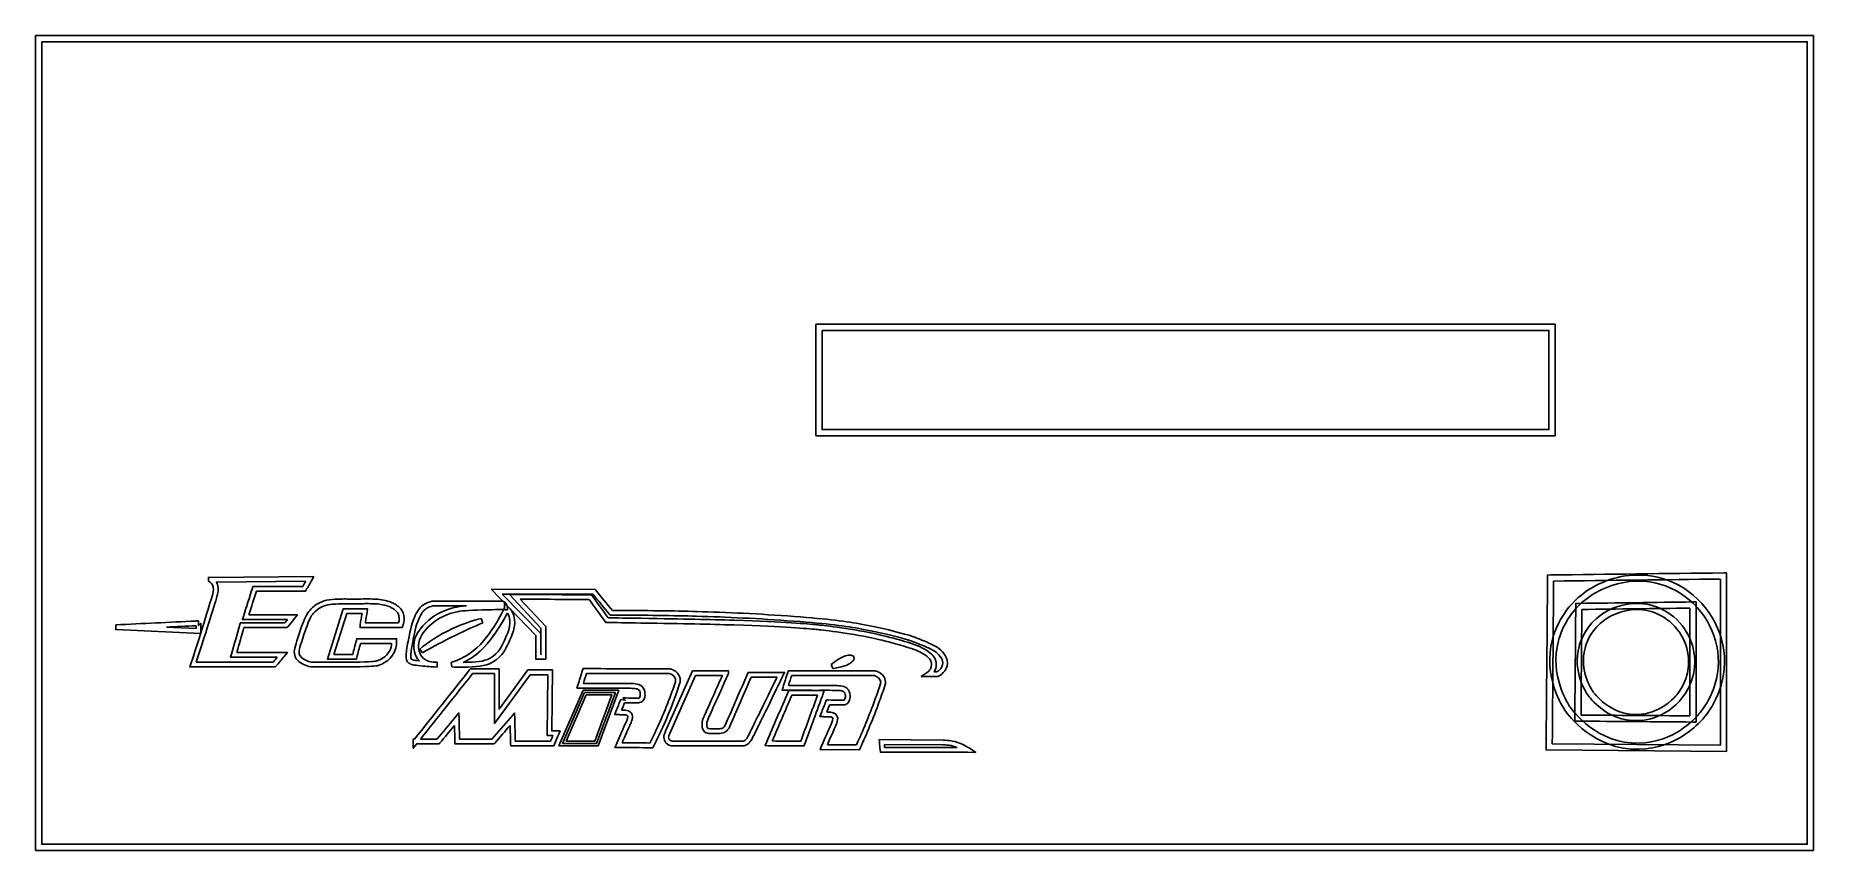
# Model space of a CAD drawing. Extents: x 0 to 99.6, y 0 to 45.6.
import ezdxf

# ---------------------------------------------------------------- set-up
doc = ezdxf.new("R2010")
doc.units = 0
doc.layers.add('Camada_1', color=7, linetype='CONTINUOUS')

msp = doc.modelspace()

# ---------------------------------------------------------------- linework, layer by layer
at = {"layer": 'Camada_1', "color": 7}
for points in [[(-0.000084, 45.636635), (-0.000084, -0.000238), (99.573235, -0.000238), (99.573235, 0.171666), (99.573235, 45.636635)], [(0.344387, 45.293236), (99.228766, 45.293236), (99.228766, 0.343366), (0.344387, 0.343366)], [(43.705118, 29.466949), (43.705118, 23.228468), (85.102621, 23.228468), (85.102621, 23.400168), (85.102621, 29.466949)], [(44.04959, 29.123345), (84.758346, 29.123345), (84.758346, 23.572072), (44.04959, 23.572072)], [(9.815726, 15.157518)], [(89.471135, 15.417068)], [(89.48517, 15.072267)], [(94.358866, 15.198598)], [(26.059122, 13.960481)], [(24.129155, 13.694268)], [(26.392981, 13.53398)], [(26.419019, 13.29587)], [(89.482759, 13.830363)], [(89.496785, 13.485357)], [(92.656752, 13.56851)], [(8.991246, 12.583865)], [(9.121981, 12.722538)], [(18.310054, 12.614496)], [(24.993365, 12.863853)], [(28.437512, 12.491562)], [(22.354828, 10.410359)], [(44.629089, 10.311794)], [(45.641694, 10.936962)], [(24.478639, 9.90222)], [(30.66149, 8.975305), (29.315466, 5.862861), (31.51275, 5.862861), (32.662991, 8.975305), (32.472821, 8.975305)], [(38.672329, 9.93019)], [(32.472905, 8.843089), (31.420395, 5.995056), (29.51692, 5.995056), (30.748581, 8.843089)], [(30.83563, 8.711047), (32.282851, 8.711047), (31.327989, 6.127108), (29.718251, 6.127108)], [(32.89839, 8.40751)], [(42.357692, 8.696064)], [(43.987067, 8.828198)], [(44.389078, 8.293337)], [(45.297867, 8.853938)], [(91.835316, 8.357076)], [(91.977838, 8.52023)], [(33.08847, 7.576603)], [(93.027498, 7.223348)], [(93.243183, 7.470239)], [(21.283455, 6.103017)], [(47.390931, 6.073235)]]:
    msp.add_lwpolyline(points, close=True, dxfattribs=at)
for points in [[(15.589908, 15.341918), (9.683192, 15.288547), (9.683192, 15.084855), (9.744914, 15.045883)], [(10.124454, 15.027953), (15.132216, 15.073464)], [(15.476286, 15.142453), (15.589908, 15.341918)], [(84.60222, 5.797679), (84.600784, 5.625979), (94.703274, 5.545221), (94.703335, 15.546398)], [(84.850533, 15.427609), (84.681807, 15.42546), (84.68037, 15.257148)], [(94.358866, 15.198598), (94.358866, 5.891639), (84.948126, 5.966595)], [(94.703335, 15.546398), (94.528997, 15.544351)], [(14.9701, 14.78883), (12.177054, 14.78883), (12.147798, 14.696476)], [(12.371033, 14.524602), (15.124, 14.524602), (15.162073, 14.59137)], [(17.169389, 14.079597), (17.169387, 14.080826)], [(22.228249, 13.956705), (22.215023, 13.956705), (22.201998, 13.954146)], [(25.515859, 14.623721), (28.02515, 12.040376), (28.02515, 10.707326), (28.570013, 10.707326), (28.570013, 12.491521), (28.570013, 12.543491), (27.146838, 14.073631)], [(31.372669, 14.574484), (31.332991, 14.622861), (25.515859, 14.623721)], [(26.141478, 14.359463), (31.207555, 14.359463)], [(26.842645, 14.338667), (26.536448, 14.340509), (28.305096, 12.438979), (28.305096, 10.970602), (28.290067, 10.970602), (28.290067, 12.146341), (26.141478, 14.359463)], [(31.180501, 14.258911), (31.141225, 14.313081), (31.074095, 14.313081)], [(11.640609, 13.096374), (11.586103, 12.924276), (14.111827, 12.928881)], [(14.492168, 12.978701), (14.666107, 13.194173), (11.947808, 13.189158)], [(17.332907, 13.527133), (17.235517, 13.527133), (16.342176, 10.716117), (16.522327, 10.715094)], [(16.703478, 10.978697), (17.429293, 13.262415)], [(17.178406, 13.816168), (17.178406, 13.816578)], [(18.573325, 13.370253), (18.599576, 13.52437), (18.443071, 13.52437)], [(25.044339, 12.741983), (24.961779, 12.992241)], [(26.26051, 13.831561), (26.26051, 13.565911)], [(26.481741, 13.632044), (26.26051, 13.831561)], [(26.288565, 13.483597), (26.428238, 13.481755), (26.422831, 13.620869)], [(32.14398, 13.220311), (32.183858, 13.171739), (32.246981, 13.171739)], [(86.431014, 13.837015), (86.262288, 13.834969), (86.260852, 13.666667)], [(92.656752, 13.56851), (92.656752, 7.535717)], [(93.001016, 13.916321), (92.826884, 13.914171)], [(92.827417, 7.190875), (93.000955, 7.189442), (93.001016, 13.916321)], [(4.49047, 12.63479), (4.490675, 12.370737), (9.261576, 12.151857), (9.254363, 12.724135), (9.128117, 12.596811), (9.12191, 12.854662), (8.987837, 12.854713)], [(8.991244, 12.583865), (8.993049, 12.428755), (7.330609, 12.505112)], [(8.987837, 12.854713), (8.987837, 12.848471)], [(11.573879, 12.751931), (11.473884, 12.751931), (11.44623, 12.655791)], [(14.026861, 12.48098), (14.090384, 12.48098), (14.130262, 12.53035)], [(18.179555, 12.636121), (18.177555, 12.625119), (18.177555, 12.481399), (18.310613, 12.481399)], [(20.438964, 12.489587), (20.530943, 12.489587), (20.562805, 12.575739)], [(31.898301, 12.82093), (31.937377, 12.76717), (32.003706, 12.766146)], [(43.734977, 12.374974), (43.741584, 12.37395), (43.748192, 12.37395)], [(48.91266, 12.052309), (48.91106, 12.052309)], [(10.968699, 10.99193), (10.920405, 10.823618), (11.095947, 10.823618)], [(13.924461, 10.868679), (14.106817, 11.085358), (13.823063, 11.085358)], [(20.219734, 11.726881), (20.217528, 11.85661), (17.991789, 11.85661), (17.966139, 11.757461)], [(18.196991, 11.592567), (19.943998, 11.592567)], [(21.517063, 11.279798), (21.667556, 11.063324)], [(48.839929, 11.79852), (48.857763, 11.793301), (48.876399, 11.793301)], [(8.695467, 10.45147), (8.638757, 10.278369), (8.821312, 10.278369)], [(13.363968, 10.27581), (13.425689, 10.27581), (13.465367, 10.32299)], [(17.865345, 10.70967), (17.968546, 10.70967), (17.994196, 10.809208)], [(22.349486, 10.27842), (22.487355, 10.272791), (22.487355, 10.547836), (22.3567, 10.542616)], [(23.278096, 10.53142), (23.309958, 10.273374)], [(24.350987, 10.166427), (24.31111, 10.116657)], [(29.29924, 6.513082), (29.377392, 6.696981), (28.922706, 6.696981), (28.952563, 10.107058), (27.572473, 10.107058), (25.961132, 7.920688), (25.961132, 10.166621), (24.350987, 10.166427)], [(30.662291, 10.181624), (30.633235, 10.088472)], [(30.760132, 10.1823), (30.662291, 10.181624)], [(36.794646, 10.062293), (35.266868, 6.633222), (35.273086, 6.645411)], [(35.53424, 10.168351), (35.521013, 10.171114), (35.507587, 10.171114)], [(38.793114, 9.876532), (38.804736, 9.902322), (38.804736, 9.930497), (38.804736, 10.062631), (36.794646, 10.062293)], [(39.993086, 9.965549), (39.906317, 9.965549), (39.87205, 9.886203)], [(41.859525, 9.783451), (41.951905, 9.973941), (41.739691, 9.972918)], [(42.153093, 10.067482), (42.124036, 9.97434)], [(42.250729, 10.06784), (42.153093, 10.067482)], [(44.550166, 10.417861), (44.648557, 10.18099)], [(47.024836, 10.053881), (47.011811, 10.056644), (46.998385, 10.056644)], [(49.949882, 9.976295), (49.6002, 9.735432), (50.025229, 9.735432)], [(24.478636, 9.902179), (25.69621, 9.902179), (25.69621, 7.114947), (27.706529, 9.842615), (28.685237, 9.842615), (28.655579, 6.432539), (28.977006, 6.432539)], [(30.375732, 9.261946), (30.32283, 9.091832), (30.501377, 9.090604)], [(30.857269, 9.917458), (30.857271, 9.916967)], [(32.193877, 9.344147), (32.192072, 9.344147)], [(32.192074, 9.079408), (32.1931, 9.079408), (32.194126, 9.079408)], [(35.502726, 6.513921), (35.506132, 6.51996), (36.966982, 9.798035)], [(36.092329, 9.383559), (36.095335, 9.39277), (36.096936, 9.401981)], [(36.966982, 9.798035), (38.467909, 9.798035)], [(41.866534, 9.147803), (41.81343, 8.9777), (41.991978, 8.976472)], [(42.34786, 9.803306), (42.347872, 9.802835)], [(43.684468, 9.229994), (43.682662, 9.229994)], [(43.682875, 8.965276), (43.683695, 8.965276), (43.684721, 8.965276)], [(47.582731, 9.26827), (47.585932, 9.277686), (47.587533, 9.287511)], [(50.511177, 9.734409), (50.546445, 9.734409), (50.576904, 9.751807)], [(32.900102, 8.539941), (33.030957, 8.407807), (32.775459, 8.456982)], [(42.18275, 8.960312), (42.148484, 8.880158)], [(44.111511, 8.782748), (44.176237, 8.960046), (43.987068, 8.960046), (42.18275, 8.960312)], [(42.357692, 8.696064), (43.797899, 8.696064)], [(44.390698, 8.426003), (44.299921, 8.427231), (44.266055, 8.343086)], [(23.719361, 7.349424), (23.711143, 7.699025), (23.485503, 7.431574)], [(26.835632, 7.350017), (26.826418, 7.690827), (26.602983, 7.432771)], [(32.506736, 7.786763), (32.436398, 7.611461), (32.625567, 7.605627)], [(38.645859, 7.058587), (38.645243, 7.057154), (38.644628, 7.055517)], [(43.997331, 7.672856), (43.927194, 7.497564), (44.116363, 7.491731)], [(44.363445, 7.486102), (44.36365, 7.486102)], [(44.370009, 7.749592), (44.369804, 7.749592)], [(44.57907, 7.462522), (44.579276, 7.462522)], [(44.68062, 7.70622), (44.680415, 7.70622)], [(86.209152, 7.415393), (86.207715, 7.243684), (86.380053, 7.242251)], [(21.219683, 6.235049), (21.150949, 6.235049), (21.150949, 6.10313), (21.150949, 5.724535), (21.347532, 5.9712), (22.60298, 5.974987), (22.642657, 6.021757)], [(22.479543, 6.238641), (21.558747, 6.236083)], [(23.483697, 6.092721), (23.486703, 5.963596), (25.680981, 5.963596), (25.720659, 6.009364)], [(25.559749, 6.22765), (23.745612, 6.22765)], [(26.607588, 5.991577), (26.611199, 5.863055), (29.0223, 5.863055), (29.056566, 5.943609)], [(28.846952, 6.127108), (26.869097, 6.127108)], [(39.635581, 6.127344), (35.645206, 6.127344)], [(39.734177, 6.168915), (39.733972, 6.168915)], [(40.937122, 6.051549), (40.85917, 5.869257), (41.057758, 5.867415)], [(47.244018, 6.206659), (47.259248, 6.059542)], [(50.840629, 6.175844), (50.840014, 6.175844), (47.244018, 6.206659)], [(32.530185, 5.94672), (32.452234, 5.764029), (32.651221, 5.7628)], [(34.487601, 5.751614), (34.56916, 5.751614), (34.606233, 5.82397)], [(35.604932, 5.864856), (35.615753, 5.862809), (39.672863, 5.862809), (39.687691, 5.866391)], [(39.879866, 5.947948), (39.894094, 5.957363), (39.896095, 5.959615)], [(42.947642, 5.850825), (43.041224, 5.849802), (43.073287, 5.93755)], [(44.020988, 5.832639), (43.942634, 5.649344), (46.147332, 5.64351), (46.182802, 5.721065)], [(45.975344, 5.907635), (44.344766, 5.911831)], [(47.303934, 5.627791), (47.316158, 5.509657), (47.43539, 5.509657)], [(47.538, 5.940221), (47.53799, 5.940016)], [(47.53799, 5.940016), (50.838826, 5.911432), (50.839236, 5.911432)], [(52.212704, 5.494664), (52.657371, 5.493436), (52.285846, 5.737297)]]:
    msp.add_lwpolyline(points, dxfattribs=at)
for points in [[(9.744914, 15.045883), (9.791523, 15.016439), (9.859334, 14.964398), (9.905827, 14.882974)], [(10.136076, 15.013359), (10.132618, 15.019397), (10.128022, 15.02216), (10.124454, 15.027953)], [(10.181765, 14.320348), (10.215795, 14.450588), (10.290875, 14.742243), (10.136076, 15.013359)], [(15.132216, 15.073464), (15.078149, 14.978624), (15.024168, 14.88367), (14.9701, 14.78883)], [(15.162073, 14.59137), (15.26678, 14.775044), (15.37158, 14.958779), (15.476286, 15.142453)], [(84.68037, 15.257148), (84.654351, 12.104002), (84.628239, 8.950845), (84.60222, 5.797679)], [(94.528997, 15.544351), (91.302822, 15.505431), (88.076677, 15.466541), (84.850533, 15.427609)], [(84.948126, 5.966595), (84.973201, 9.006428), (84.998184, 12.04624), (85.02327, 15.086062)], [(85.02327, 15.086062), (88.135129, 15.123612), (91.246987, 15.161049), (94.358866, 15.198598)], [(89.471135, 15.417068), (88.273341, 15.346493), (87.164758, 14.841434), (86.376903, 14.138188)], [(86.606552, 13.882138), (87.335659, 14.532943), (88.36921, 15.004588), (89.48517, 15.072267)], [(91.673434, 15.02389), (90.940562, 15.345449), (90.189817, 15.459417), (89.471135, 15.417068)], [(89.48517, 15.072267), (90.154738, 15.112876), (90.854008, 15.007965), (91.53476, 14.709269)], [(94.58591, 10.868034), (94.473265, 12.607987), (93.392436, 14.269637), (91.673434, 15.02389)], [(9.925265, 14.387453), (9.824063, 14.000129), (9.362033, 12.487714), (8.695467, 10.45147)], [(9.001464, 10.54188), (9.621897, 12.445119), (10.078331, 13.924477), (10.181765, 14.320348)], [(9.905827, 14.882974), (9.999551, 14.718828), (9.957104, 14.509302), (9.925265, 14.387453)], [(12.147798, 14.696476), (11.978779, 14.16315), (11.809628, 13.629701), (11.640609, 13.096374)], [(11.947808, 13.189158), (12.08889, 13.634327), (12.229951, 14.079434), (12.371033, 14.524602)], [(17.169387, 14.080826), (16.581402, 14.060828), (16.253136, 14.047042), (15.904121, 13.870543)], [(17.945502, 14.077653), (17.367511, 14.073457), (17.444537, 14.088972), (17.169389, 14.079597)], [(18.889542, 14.079086), (18.537568, 14.090292), (18.378641, 14.080826), (17.945502, 14.077653)], [(19.70894, 13.96655), (19.396265, 14.056222), (19.129445, 14.071461), (18.889542, 14.079086)], [(20.027761, 13.844026), (19.95502, 13.881647), (19.858001, 13.923802), (19.70894, 13.96655)], [(22.201998, 13.954146), (22.071792, 13.927752), (21.877717, 13.870011), (21.687395, 13.729075)], [(26.059118, 13.960491), (24.782204, 13.959161), (23.50518, 13.958035), (22.228249, 13.956705)], [(26.277548, 13.895913), (26.185881, 13.96173), (26.091306, 13.96172), (26.059122, 13.960481)], [(31.074095, 14.313081), (29.663586, 14.321576), (28.253162, 14.330142), (26.842645, 14.338667)], [(27.146838, 14.073631), (28.433038, 14.065853), (29.719155, 14.057993), (31.00536, 14.050246)], [(31.00536, 14.050246), (31.303021, 13.640447), (31.600641, 13.23074), (31.898301, 12.82093)], [(32.074044, 13.028808), (31.776239, 13.438802), (31.478306, 13.848918), (31.180501, 14.258911)], [(31.207555, 14.359463), (31.519658, 13.979732), (31.831876, 13.600052), (32.14398, 13.220311)], [(32.309695, 13.434524), (31.99738, 13.814521), (31.684985, 14.194487), (31.372669, 14.574484)], [(86.376903, 14.138188), (85.377743, 13.246275), (85.049813, 12.173063), (84.95934, 11.835691)], [(91.53476, 14.709269), (93.131524, 14.008654), (94.13763, 12.458567), (94.242035, 10.845846)], [(14.130262, 12.53035), (14.250866, 12.67979), (14.371561, 12.829251), (14.492168, 12.978701)], [(15.091336, 13.018226), (14.982824, 12.775705), (14.845629, 12.395422), (14.635447, 11.732346)], [(15.373686, 13.462177), (15.288065, 13.372811), (15.199848, 13.260746), (15.091336, 13.018226)], [(15.333208, 12.91007), (15.433427, 13.134057), (15.48958, 13.200078), (15.565261, 13.279066)], [(15.904121, 13.870543), (15.638924, 13.736433), (15.472908, 13.565737), (15.373686, 13.462177)], [(15.565261, 13.279066), (15.662879, 13.380958), (15.799087, 13.520553), (16.023956, 13.634265)], [(16.023956, 13.634265), (16.318903, 13.783419), (16.591351, 13.796201), (17.178406, 13.816168)], [(17.178406, 13.816578), (17.445232, 13.825584), (17.364982, 13.810335), (17.947505, 13.814531)], [(18.443071, 13.52437), (18.072985, 13.525393), (17.702944, 13.52611), (17.332907, 13.527133)], [(17.429293, 13.262415), (17.714856, 13.261391), (18.000428, 13.260879), (18.285963, 13.260163)], [(17.947505, 13.814531), (18.384028, 13.817703), (18.536459, 13.827099), (18.881125, 13.816168)], [(18.285963, 13.260163), (18.250483, 13.052152), (18.215034, 12.844131), (18.179555, 12.636121)], [(18.467119, 12.747203), (18.502549, 12.954937), (18.537893, 13.162528), (18.573325, 13.370253)], [(18.881125, 13.816168), (19.116037, 13.808697), (19.35356, 13.794564), (19.635796, 13.713621)], [(19.635796, 13.713621), (19.770346, 13.675028), (19.845531, 13.641613), (19.905723, 13.610481)], [(19.905723, 13.610481), (20.020712, 13.55101), (20.195124, 13.455483), (20.28907, 13.304651)], [(20.513909, 13.443049), (20.371619, 13.671497), (20.142758, 13.784545), (20.027761, 13.844026)], [(20.28907, 13.304651), (20.416017, 13.100837), (20.366474, 12.872194), (20.332755, 12.754367)], [(20.562805, 12.575739), (20.589883, 12.649138), (20.746679, 13.069325), (20.513909, 13.443049)], [(21.201648, 13.016271), (21.103607, 12.780833), (21.010276, 12.498265), (20.863388, 11.709411)], [(21.687395, 13.729075), (21.517055, 13.602928), (21.367831, 13.415345), (21.201648, 13.016271)], [(21.446324, 12.91486), (21.603048, 13.291214), (21.712156, 13.418118), (21.845303, 13.516725)], [(23.444821, 13.599694), (23.131746, 13.51957), (22.388527, 13.319921), (21.784986, 12.675819)], [(21.845303, 13.516725), (21.990663, 13.624358), (22.140103, 13.670198), (22.246285, 13.692426)], [(21.978562, 12.495553), (22.526762, 13.080593), (23.202841, 13.264922), (23.51055, 13.343674)], [(22.246285, 13.692426), (22.873922, 13.69345), (23.501516, 13.693552), (24.129155, 13.694268)], [(24.961779, 12.992241), (24.497202, 12.878447), (23.943972, 12.702786), (23.347431, 12.425162)], [(24.129155, 13.694238), (23.860154, 13.675837), (23.640947, 13.649893), (23.444821, 13.599694)], [(23.51055, 13.343674), (23.836004, 13.426961), (24.218224, 13.441913), (24.99885, 13.469402)], [(24.99885, 13.469402), (25.531941, 13.488171), (25.975723, 13.487731), (26.288565, 13.483597)], [(26.26051, 13.565911), (26.140821, 13.316195), (25.954204, 12.957424), (25.678375, 12.546489)], [(25.898404, 12.399372), (26.134818, 12.751583), (26.295667, 13.050484), (26.419019, 13.29587)], [(26.422831, 13.620869), (26.421907, 13.644387), (26.415433, 13.796928), (26.277548, 13.895913)], [(26.4603, 13.245692), (26.70792, 12.822834), (26.470725, 12.233455), (26.32724, 11.899655)], [(26.419019, 13.29587), (26.433461, 13.276067), (26.446628, 13.269046), (26.4603, 13.245692)], [(26.688945, 13.378993), (26.619159, 13.49817), (26.538225, 13.581129), (26.481741, 13.632044)], [(26.570715, 11.795481), (26.714199, 12.12928), (27.02259, 12.809233), (26.688945, 13.378993)], [(33.90381, 13.000019), (33.141377, 13.012802), (32.522897, 13.022207), (32.074044, 13.028808)], [(32.246981, 13.171739), (34.151192, 13.181052), (35.772008, 13.151946), (37.020687, 13.116976)], [(37.028095, 13.380364), (35.793843, 13.414925), (34.184356, 13.442711), (32.309695, 13.434524)], [(39.124389, 12.89128), (37.69186, 12.9367), (36.428588, 12.957721), (33.90381, 13.000019)], [(37.020687, 13.116976), (38.706253, 13.069755), (40.486307, 12.990204), (42.468508, 12.840734)], [(42.48834, 13.103518), (40.501289, 13.253357), (38.716767, 13.333051), (37.028095, 13.380364)], [(46.325219, 12.657766), (45.384284, 12.83183), (44.442257, 12.956165), (42.48834, 13.103518)], [(85.292195, 11.74694), (85.375999, 12.059463), (85.68189, 13.056727), (86.606552, 13.882138)], [(86.260852, 13.666667), (86.243656, 11.582946), (86.226337, 9.499114), (86.209152, 7.415393)], [(92.826884, 13.914171), (90.694907, 13.888442), (88.562971, 13.862744), (86.431014, 13.837015)], [(87.401302, 12.970053), (86.72838, 12.369365), (86.508159, 11.647269), (86.447245, 11.42012)], [(86.555057, 7.584483), (86.571309, 9.554808), (86.587489, 11.525236), (86.603751, 13.49555)], [(86.603751, 13.49555), (88.62135, 13.519908), (90.639133, 13.544163), (92.656752, 13.56851)], [(89.482759, 13.830363), (88.677329, 13.783235), (87.931909, 13.443683), (87.401302, 12.970053)], [(87.630952, 12.713993), (88.102799, 13.135183), (88.773198, 13.441125), (89.496785, 13.485357)], [(90.964047, 13.565317), (90.47089, 13.781689), (89.966026, 13.85864), (89.482759, 13.830363)], [(89.496785, 13.485357), (89.930947, 13.511905), (90.384336, 13.444205), (90.825383, 13.250696)], [(90.825383, 13.250696), (91.859838, 12.796798), (92.512189, 11.791469), (92.579802, 10.747301)], [(92.923471, 10.769294), (92.847619, 11.940694), (92.120749, 13.057781), (90.964047, 13.565317)], [(8.987837, 12.848471), (7.488728, 12.777261), (5.989578, 12.70599), (4.49047, 12.63479)], [(7.330609, 12.505112), (7.884147, 12.531404), (8.437707, 12.557573), (8.991246, 12.583865)], [(11.44623, 12.655791), (11.287063, 12.101157), (11.127866, 11.546554), (10.968699, 10.99193)], [(11.27169, 11.087712), (11.405576, 11.55426), (11.539387, 12.020787), (11.673273, 12.487325)], [(13.963938, 12.745586), (13.167252, 12.747735), (12.370544, 12.749782), (11.573879, 12.751931)], [(11.673273, 12.487325), (12.457802, 12.485176), (13.242352, 12.483129), (14.026861, 12.48098)], [(14.111827, 12.928881), (14.062528, 12.867803), (14.013236, 12.806674), (13.963938, 12.745586)], [(14.88794, 11.652181), (15.096886, 12.311358), (15.232989, 12.686084), (15.333208, 12.91007)], [(18.310613, 12.481399), (19.020108, 12.48406), (19.729495, 12.486926), (20.438964, 12.489587)], [(20.332755, 12.754367), (19.710838, 12.752013), (19.089015, 12.749557), (18.467119, 12.747203)], [(21.123897, 11.661167), (21.269227, 12.44165), (21.353863, 12.692818), (21.446324, 12.91486)], [(21.784986, 12.675819), (21.568402, 12.444669), (21.188609, 12.044776), (21.186218, 11.4625)], [(21.451134, 11.461528), (21.453053, 11.928976), (21.761975, 12.264393), (21.978562, 12.495553)], [(23.347431, 12.425162), (22.568903, 12.06284), (21.960856, 11.640412), (21.517063, 11.279798)], [(21.667556, 11.063324), (22.24084, 11.398167), (22.864962, 11.735365), (23.539806, 12.063761)], [(23.539806, 12.063761), (24.05775, 12.31581), (24.56071, 12.540911), (25.044339, 12.741983)], [(25.678375, 12.546489), (25.314669, 12.004617), (24.938607, 11.445716), (24.25961, 10.99716)], [(24.405895, 10.776888), (25.132037, 11.256577), (25.534694, 11.8575), (25.898404, 12.399372)], [(32.003706, 12.766146), (32.454496, 12.759597), (33.109481, 12.749608), (33.899402, 12.736365)], [(33.899402, 12.736365), (36.424179, 12.694067), (37.685775, 12.672769), (39.115971, 12.627432)], [(39.115971, 12.627432), (42.019777, 12.535354), (43.200391, 12.428202), (43.734977, 12.374974)], [(43.761428, 12.63742), (43.22344, 12.690996), (42.032453, 12.79907), (39.124389, 12.89128)], [(42.468508, 12.840734), (44.417657, 12.693739), (45.344875, 12.571205), (46.276932, 12.398778)], [(43.748192, 12.37395), (43.748192, 12.37395), (43.82675, 12.365661), (43.987659, 12.347362)], [(44.017728, 12.609634), (43.855413, 12.628087), (43.761428, 12.63742), (43.761428, 12.63742)], [(43.987659, 12.347362), (44.148568, 12.329073), (44.378071, 12.301553), (44.651954, 12.265212)], [(44.687032, 12.527085), (44.411219, 12.563693), (44.180042, 12.591192), (44.017728, 12.609634)], [(44.651954, 12.265212), (45.199719, 12.192518), (45.925259, 12.083871), (46.633216, 11.940991)], [(46.685729, 12.199866), (45.968881, 12.344547), (45.238659, 12.45388), (44.687032, 12.527085)], [(46.276932, 12.398778), (47.344741, 12.201248), (48.222775, 11.974273), (48.839929, 11.79852)], [(48.91106, 12.052309), (48.288083, 12.229689), (47.402432, 12.458495), (46.325219, 12.657766)], [(47.73257, 11.964202), (47.623993, 11.990996), (47.170593, 12.102016), (46.685729, 12.199866)], [(48.826503, 11.660379), (48.406442, 11.791745), (48.0462, 11.886832), (47.73257, 11.964202)], [(48.976384, 12.03272), (48.934965, 12.046076), (48.913738, 12.052012), (48.91266, 12.052309)], [(49.172366, 11.964561), (49.082954, 11.997361), (49.018829, 12.019037), (48.976384, 12.03272)], [(50.038054, 11.610558), (49.630747, 11.789023), (49.351193, 11.898949), (49.172366, 11.964561)], [(86.779895, 11.331379), (86.83415, 11.533699), (87.032537, 12.179827), (87.630952, 12.713993)], [(13.823063, 11.085358), (12.972591, 11.086382), (12.122145, 11.086996), (11.27169, 11.087712)], [(14.499783, 11.227634), (14.479236, 11.088336), (14.491873, 10.958351), (14.547676, 10.837649)], [(14.635447, 11.732346), (14.568511, 11.521183), (14.520329, 11.366922), (14.499783, 11.227634)], [(14.788146, 10.947984), (14.753361, 11.023216), (14.746226, 11.082421), (14.761894, 11.188642)], [(14.761894, 11.188642), (14.777563, 11.294863), (14.821398, 11.442267), (14.88794, 11.652181)], [(17.763344, 10.974501), (17.410091, 10.975934), (17.056744, 10.977264), (16.703478, 10.978697)], [(17.966139, 11.757461), (17.898585, 11.496447), (17.830897, 11.235515), (17.763344, 10.974501)], [(17.994196, 10.809208), (18.061782, 11.070345), (18.129405, 11.33143), (18.196991, 11.592567)], [(19.816549, 11.155422), (19.621032, 10.808195), (19.286013, 10.67866), (19.136824, 10.624316)], [(19.2278, 10.375839), (19.383125, 10.432414), (19.802428, 10.590472), (20.047598, 11.025877)], [(19.943998, 11.592567), (19.934415, 11.470278), (19.909858, 11.321134), (19.816549, 11.155422)], [(20.047598, 11.025877), (20.207145, 11.309222), (20.222332, 11.583233), (20.219734, 11.726881)], [(20.863388, 11.709411), (20.789822, 11.314329), (20.753626, 11.072831), (20.751169, 10.900067)], [(21.016087, 10.896199), (21.018036, 11.033522), (21.051109, 11.27027), (21.123897, 11.661167)], [(21.186218, 11.4625), (21.185705, 11.34455), (21.191748, 10.933943), (21.500029, 10.613581)], [(21.712443, 10.766122), (21.452513, 11.009175), (21.450639, 11.341224), (21.451134, 11.461528)], [(24.25961, 10.99716), (23.873571, 10.742143), (23.514184, 10.605588), (23.278096, 10.53142)], [(26.32724, 11.899655), (26.168299, 11.529913), (25.95721, 11.045619), (25.45534, 10.768087)], [(25.583791, 10.536988), (26.172404, 10.862487), (26.411774, 11.425738), (26.570715, 11.795481)], [(46.633216, 11.940991), (47.111316, 11.844503), (47.561377, 11.734229), (47.668835, 11.707722)], [(47.668835, 11.707722), (47.979304, 11.631129), (48.333536, 11.537844), (48.747138, 11.408494)], [(48.747138, 11.408494), (49.229967, 11.257498), (49.462444, 11.161931), (49.714223, 11.00852)], [(49.852302, 11.233816), (49.579693, 11.399917), (49.316867, 11.507019), (48.826503, 11.660379)], [(48.876399, 11.793301), (48.876399, 11.793301), (48.856063, 11.794324), (48.894835, 11.781705)], [(48.894835, 11.781705), (48.933609, 11.769199), (48.994591, 11.748444), (49.080998, 11.716739)], [(49.080998, 11.716739), (49.253813, 11.653338), (49.528553, 11.545561), (49.931657, 11.368938)], [(49.714223, 11.00852), (50.069654, 10.791933), (50.120499, 10.680195), (50.149872, 10.589356)], [(50.401973, 10.670135), (50.357021, 10.809167), (50.237142, 10.999309), (49.852302, 11.233816)], [(49.931657, 11.368938), (50.239237, 11.234164), (50.477111, 11.117698), (50.66168, 10.864821)], [(50.875687, 11.020084), (50.649396, 11.33013), (50.351063, 11.47341), (50.038054, 11.610558)], [(51.080286, 10.493983), (51.083251, 10.735071), (50.955926, 10.910158), (50.875687, 11.020084)], [(84.95934, 11.835691), (84.39228, 9.721207), (85.529355, 8.027196), (85.686559, 7.800763)], [(85.969714, 7.996258), (85.828947, 8.199008), (84.766893, 9.78818), (85.292195, 11.74694)], [(86.447245, 11.42012), (86.06543, 9.996395), (86.829554, 8.859075), (86.936196, 8.705459)], [(87.219352, 8.900943), (87.129084, 9.030969), (86.439838, 10.063358), (86.779895, 11.331379)], [(8.821312, 10.278369), (10.335519, 10.277345), (11.849774, 10.276629), (13.363968, 10.27581)], [(13.302248, 10.539526), (11.868614, 10.540549), (10.435087, 10.540958), (9.001464, 10.54188)], [(11.095947, 10.823618), (11.910331, 10.822594), (12.724742, 10.822083), (13.53911, 10.821161)], [(13.53911, 10.821161), (13.460142, 10.727293), (13.381217, 10.633404), (13.302248, 10.539526)], [(13.465367, 10.32299), (13.618364, 10.504873), (13.771461, 10.686796), (13.924461, 10.868679)], [(14.547676, 10.837649), (14.682661, 10.545676), (14.971827, 10.430245), (15.110773, 10.37151)], [(15.214177, 10.614369), (15.075228, 10.673103), (14.872295, 10.765968), (14.788146, 10.947984)], [(15.110773, 10.37151), (15.244129, 10.31515), (15.368787, 10.287917), (15.536403, 10.278768)], [(15.550833, 10.542207), (15.401927, 10.550394), (15.324413, 10.567772), (15.214177, 10.614369)], [(15.536403, 10.278768), (15.70402, 10.269659), (15.919303, 10.274981), (16.269432, 10.277744)], [(16.267029, 10.542207), (15.915355, 10.539034), (15.699739, 10.534327), (15.550833, 10.542207)], [(17.204456, 10.54497), (16.893129, 10.543333), (16.580668, 10.545052), (16.267029, 10.542207)], [(16.269432, 10.277744), (16.580404, 10.28061), (16.892558, 10.27887), (17.205859, 10.280507)], [(16.522327, 10.715094), (16.97004, 10.713252), (17.417612, 10.71141), (17.865345, 10.70967)], [(18.166732, 10.552953), (17.863167, 10.547222), (17.692925, 10.547529), (17.204456, 10.54497)], [(17.205859, 10.280507), (17.693928, 10.283066), (17.866184, 10.282759), (18.171741, 10.28849)], [(18.926012, 10.583738), (18.793039, 10.57117), (18.567327, 10.560588), (18.166732, 10.552953)], [(18.171741, 10.28849), (18.575024, 10.296166), (18.804269, 10.306595), (18.95106, 10.320472)], [(19.136824, 10.624316), (19.089581, 10.607102), (19.058986, 10.596305), (18.926012, 10.583738)], [(18.95106, 10.320472), (19.097851, 10.33435), (19.171894, 10.355473), (19.2278, 10.375839)], [(20.751169, 10.900067), (20.748717, 10.727303), (20.795534, 10.601023), (20.874811, 10.522087)], [(20.874811, 10.522087), (20.91858, 10.478499), (20.98406, 10.439455), (21.066584, 10.416142)], [(21.061976, 10.709107), (21.027819, 10.743115), (21.014134, 10.758876), (21.016087, 10.896199)], [(21.138726, 10.670329), (21.084185, 10.685732), (21.080834, 10.690327), (21.061976, 10.709107)], [(21.066584, 10.416142), (21.14911, 10.392828), (21.255302, 10.376259), (21.424883, 10.354972)], [(21.457948, 10.616958), (21.292442, 10.637723), (21.193265, 10.654917), (21.138726, 10.670329)], [(24.31111, 10.116657), (23.280587, 8.822856), (22.250207, 7.52885), (21.219683, 6.235049)], [(21.424883, 10.354972), (21.789498, 10.309225), (22.103735, 10.288265), (22.349486, 10.27842)], [(21.500029, 10.613581), (21.483649, 10.615525), (21.474544, 10.614911), (21.457948, 10.616958)], [(22.288367, 10.54845), (22.176444, 10.54845), (21.928597, 10.563975), (21.712443, 10.766122)], [(22.3567, 10.542616), (22.338499, 10.54364), (22.307326, 10.547529), (22.288367, 10.54845)], [(23.309958, 10.273374), (23.463443, 10.264163), (23.686689, 10.255853), (23.955817, 10.263549)], [(23.953012, 10.527828), (24.098218, 10.598864), (24.246002, 10.671261), (24.405895, 10.776888)], [(25.45534, 10.768087), (25.08397, 10.562727), (24.692987, 10.548941), (23.953012, 10.527828)], [(23.955817, 10.263549), (24.699686, 10.284765), (25.147057, 10.29549), (25.583791, 10.536988)], [(30.633235, 10.088472), (30.54739, 9.812977), (30.461577, 9.537431), (30.375732, 9.261946)], [(35.507587, 10.171114), (33.925096, 10.174798), (32.342634, 10.178585), (30.760132, 10.1823)], [(36.06808, 9.738994), (35.938469, 10.08574), (35.57724, 10.159447), (35.53424, 10.168351)], [(41.739691, 9.972918), (41.157467, 9.970359), (40.575324, 9.968005), (39.993086, 9.965549)], [(42.124036, 9.97434), (42.03819, 9.698845), (41.952379, 9.423299), (41.866534, 9.147803)], [(46.998385, 10.056644), (45.415894, 10.060328), (43.833231, 10.064115), (42.250729, 10.06784)], [(45.093826, 10.777451), (44.948173, 10.692159), (44.761798, 10.574363), (44.550166, 10.417861)], [(44.648557, 10.18099), (44.722151, 10.191951), (44.830318, 10.209973), (44.959965, 10.238557)], [(44.959965, 10.238557), (45.179376, 10.286965), (45.347047, 10.324822), (45.526269, 10.428454)], [(45.519455, 10.927168), (45.305325, 10.899955), (45.150188, 10.810477), (45.093826, 10.777451)], [(45.641694, 10.936993), (45.592465, 10.936993), (45.547581, 10.93075), (45.519455, 10.927168)], [(45.526269, 10.428454), (45.593479, 10.467323), (45.666816, 10.517082), (45.727661, 10.569972)], [(45.724455, 10.926574), (45.692008, 10.935683), (45.666307, 10.936819), (45.641694, 10.936962)], [(45.836874, 10.833228), (45.809956, 10.895523), (45.756902, 10.917445), (45.724455, 10.926574)], [(45.727661, 10.569972), (45.758084, 10.596418), (45.785346, 10.622617), (45.809421, 10.656728)], [(45.809421, 10.656728), (45.833495, 10.690829), (45.873356, 10.748805), (45.836874, 10.833228)], [(47.558878, 9.624524), (47.429265, 9.97127), (47.067837, 10.044977), (47.024836, 10.053881)], [(50.115004, 10.157001), (50.063788, 10.063439), (49.993216, 10.006148), (49.949882, 9.976295)], [(50.149872, 10.589356), (50.183497, 10.485346), (50.199689, 10.311691), (50.115004, 10.157001)], [(50.324022, 9.998913), (50.331512, 10.010928), (50.340377, 10.017344), (50.347467, 10.030291)], [(50.467702, 9.998913), (50.419943, 9.998964), (50.37188, 9.998913), (50.324022, 9.998913)], [(50.347467, 10.030291), (50.476777, 10.266507), (50.453433, 10.510962), (50.401973, 10.670135)], [(50.647653, 10.141025), (50.567962, 10.0582), (50.496519, 10.016208), (50.467702, 9.998913)], [(50.576904, 9.751807), (50.602892, 9.766647), (50.721559, 9.836014), (50.838815, 9.957884)], [(50.81538, 10.497432), (50.813635, 10.355535), (50.737255, 10.234157), (50.647653, 10.141025)], [(50.66168, 10.864821), (50.740081, 10.757412), (50.817184, 10.644355), (50.81538, 10.497432)], [(50.838815, 9.957884), (50.956072, 10.079763), (51.07743, 10.261155), (51.080286, 10.493983)], [(92.579802, 10.747301), (92.654516, 9.593371), (91.989103, 8.794661), (91.847977, 8.633093)], [(92.107678, 8.407418), (92.265138, 8.587684), (93.007285, 9.474746), (92.923471, 10.769294)], [(94.242035, 10.845846), (94.357419, 9.063606), (93.331173, 7.832346), (93.113435, 7.583092)], [(93.372942, 7.357417), (93.607034, 7.62539), (94.710394, 8.945186), (94.58591, 10.868034)], [(21.558747, 6.236083), (22.532105, 7.458121), (23.505283, 8.680191), (24.478639, 9.90222)], [(30.501377, 9.090604), (31.064941, 9.08692), (31.62848, 9.083133), (32.192074, 9.079408)], [(30.681728, 9.354177), (30.740231, 9.541934), (30.798766, 9.729711), (30.857269, 9.917458)], [(32.192072, 9.344147), (31.688624, 9.347422), (31.185199, 9.350799), (30.681728, 9.354177)], [(30.857271, 9.916967), (32.400554, 9.913385), (33.943805, 9.909598), (35.487097, 9.905976)], [(33.31346, 9.344147), (32.83213, 9.34732), (32.463617, 9.346194), (32.193877, 9.344147)], [(32.194126, 9.079408), (32.462875, 9.081455), (32.831107, 9.08258), (33.311905, 9.079408)], [(33.311905, 9.079408), (33.435074, 9.078384), (33.548237, 9.076031), (33.634133, 9.058622)], [(33.686788, 9.318162), (33.564558, 9.342878), (33.437763, 9.343318), (33.31346, 9.344147)], [(33.634133, 9.058622), (33.72003, 9.041255), (33.771912, 9.014267), (33.807271, 8.967875)], [(34.018033, 9.128471), (33.9335, 9.239379), (33.809017, 9.293436), (33.686788, 9.318162)], [(33.807271, 8.967875), (33.854947, 8.905334), (33.867296, 8.786535), (33.867789, 8.761389)], [(34.132457, 8.767069), (34.131636, 8.808845), (34.132046, 8.978938), (34.018033, 9.128471)], [(35.487097, 9.905976), (35.509068, 9.900858), (35.747971, 9.837744), (35.819746, 9.645729)], [(35.835377, 9.450634), (35.737689, 9.153268), (35.632369, 8.850714), (35.517557, 8.54295)], [(35.765893, 8.451691), (35.88377, 8.767673), (35.992298, 9.078436), (36.092329, 9.383559)], [(35.819746, 9.645729), (35.848558, 9.568645), (35.843091, 9.496627), (35.835377, 9.450634)], [(36.096936, 9.401981), (36.10968, 9.474859), (36.119989, 9.600126), (36.06808, 9.738994)], [(38.467909, 9.798035), (37.928311, 8.596567), (37.495803, 7.630323), (37.402031, 7.423182)], [(37.643472, 7.314781), (37.746048, 7.541356), (38.186357, 8.526166), (38.793114, 9.876532)], [(39.87205, 9.886203), (39.463363, 8.943681), (39.054547, 8.001109), (38.645859, 7.058587)], [(38.890332, 6.956439), (39.287152, 7.871595), (39.684033, 8.786535), (40.080853, 9.70169)], [(40.080853, 9.70169), (40.563236, 9.703737), (41.04568, 9.705579), (41.528074, 9.707728)], [(41.528074, 9.707728), (41.08282, 8.789707), (40.67787, 7.959241), (40.386649, 7.368654)], [(40.624317, 7.252076), (40.939694, 7.891654), (41.367961, 8.768922), (41.859525, 9.783451)], [(41.991978, 8.976472), (42.555542, 8.972788), (43.119281, 8.969001), (43.682875, 8.965276)], [(42.172318, 9.240024), (42.230823, 9.427781), (42.289356, 9.615549), (42.34786, 9.803306)], [(43.682662, 9.229994), (43.179214, 9.233269), (42.67579, 9.236647), (42.172318, 9.240024)], [(42.347872, 9.802835), (43.891156, 9.799253), (45.434605, 9.795466), (46.977899, 9.791843)], [(44.804251, 9.229994), (44.322921, 9.233167), (43.954208, 9.232041), (43.684468, 9.229994)], [(43.684721, 8.965276), (43.953471, 8.967323), (44.321703, 8.968448), (44.8025, 8.965276)], [(44.8025, 8.965276), (44.92567, 8.964252), (45.039032, 8.961898), (45.124929, 8.94449)], [(45.177578, 9.20401), (45.055349, 9.228736), (44.928554, 9.229176), (44.804251, 9.229994)], [(45.508825, 9.014318), (45.42429, 9.125237), (45.299808, 9.179294), (45.177578, 9.20401)], [(45.623247, 8.652927), (45.622426, 8.694693), (45.622837, 8.864796), (45.508825, 9.014318)], [(46.977899, 9.791843), (46.99987, 9.786726), (47.238772, 9.723612), (47.310548, 9.531587)], [(47.326178, 9.336696), (47.22571, 9.037304), (47.120018, 8.734525), (47.007958, 8.428009)], [(47.256896, 8.337989), (47.371616, 8.651781), (47.480067, 8.961898), (47.582731, 9.26827)], [(47.310548, 9.531587), (47.339357, 9.454513), (47.333889, 9.382658), (47.326178, 9.336696)], [(47.587533, 9.287511), (47.60028, 9.360378), (47.610786, 9.485656), (47.558878, 9.624524)], [(50.025229, 9.735432), (50.186659, 9.735432), (50.348628, 9.734409), (50.511177, 9.734409)], [(32.775459, 8.456982), (32.685883, 8.23361), (32.596311, 8.010135), (32.506736, 7.786763)], [(32.823505, 7.865178), (32.878083, 8.001283), (32.932646, 8.137449), (32.987224, 8.273544)], [(33.461997, 8.528745), (33.339701, 8.532122), (33.146315, 8.53683), (32.900102, 8.539941)], [(32.987224, 8.273544), (33.177359, 8.270576), (33.352862, 8.267199), (33.454535, 8.264333)], [(33.454535, 8.264333), (33.588479, 8.260547), (33.682893, 8.256146), (33.768347, 8.265357)], [(33.741142, 8.527721), (33.688384, 8.522297), (33.596985, 8.524549), (33.461997, 8.528745)], [(33.816087, 8.553911), (33.798555, 8.53685), (33.793899, 8.533166), (33.741142, 8.527721)], [(33.768347, 8.265357), (33.8538, 8.274158), (33.939803, 8.305751), (34.001, 8.365294)], [(33.867789, 8.761389), (33.868927, 8.703464), (33.858729, 8.59539), (33.816087, 8.553911)], [(34.001, 8.365294), (34.14986, 8.510119), (34.133595, 8.709103), (34.132457, 8.767069)], [(35.517557, 8.54295), (35.173981, 7.621982), (34.794918, 6.781854), (34.405188, 6.015975)], [(34.606233, 5.82397), (35.01274, 6.616601), (35.408095, 7.49259), (35.765893, 8.451691)], [(42.148484, 8.880158), (41.744734, 7.937298), (41.340872, 6.994408), (40.937122, 6.051549)], [(41.258749, 6.129902), (41.625067, 6.985351), (41.991374, 7.840616), (42.357692, 8.696064)], [(43.797899, 8.696064), (43.484056, 7.83601), (43.170306, 6.975966), (42.856464, 6.115912)], [(43.073287, 5.93755), (43.419372, 6.885956), (43.765425, 7.834342), (44.111511, 8.782748)], [(44.266055, 8.343086), (44.17648, 8.119703), (44.086907, 7.896228), (43.997331, 7.672856)], [(44.314296, 7.75082), (44.368897, 7.886977), (44.423414, 8.023225), (44.478014, 8.159391)], [(44.952593, 8.414807), (44.830297, 8.418184), (44.636911, 8.422892), (44.390698, 8.426003)], [(44.478014, 8.159391), (44.66815, 8.156423), (44.843652, 8.153046), (44.945326, 8.150181)], [(44.945326, 8.150181), (45.079135, 8.146394), (45.173541, 8.141993), (45.258937, 8.151204)], [(45.231738, 8.413784), (45.178978, 8.40836), (45.087582, 8.410611), (44.952593, 8.414807)], [(45.124929, 8.94449), (45.210826, 8.927123), (45.262508, 8.900329), (45.297867, 8.853938)], [(45.306684, 8.439963), (45.289153, 8.422913), (45.284498, 8.419218), (45.231738, 8.413784)], [(45.258937, 8.151204), (45.344389, 8.160005), (45.430393, 8.191609), (45.491591, 8.251152)], [(45.297867, 8.853938), (45.345543, 8.791386), (45.357892, 8.672587), (45.358384, 8.647452)], [(45.358384, 8.647452), (45.359523, 8.589526), (45.349335, 8.481463), (45.306684, 8.439963)], [(45.491591, 8.251152), (45.640442, 8.395976), (45.624387, 8.59496), (45.623247, 8.652927)], [(47.007958, 8.428009), (46.681832, 7.535994), (46.333741, 6.697268), (45.975344, 5.907635)], [(46.182802, 5.721065), (46.556009, 6.538371), (46.917933, 7.41086), (47.256896, 8.337989)], [(89.804985, 6.006979), (87.438957, 5.953935), (86.067359, 7.855609), (85.969714, 7.996258)], [(86.936196, 8.705459), (87.02396, 8.579015), (87.994156, 7.22955), (89.712214, 7.268061)], [(89.704396, 7.611471), (88.172393, 7.577125), (87.279075, 8.814894), (87.219352, 8.900943)], [(91.847977, 8.633093), (91.713263, 8.478884), (90.950483, 7.63939), (89.704396, 7.611471)], [(89.712214, 7.268061), (91.109626, 7.299378), (91.957338, 8.235319), (92.107678, 8.407418)], [(23.485503, 7.431574), (23.150158, 7.033994), (22.814888, 6.636221), (22.479543, 6.238641)], [(22.642657, 6.021757), (22.915987, 6.345814), (23.189326, 6.669963), (23.462656, 6.994009)], [(23.462656, 6.994009), (23.469674, 6.693583), (23.476679, 6.393158), (23.483697, 6.092721)], [(23.745612, 6.22765), (23.736881, 6.601578), (23.728093, 6.975496), (23.719361, 7.349424)], [(26.602983, 7.432771), (26.255248, 7.031067), (25.907485, 6.629353), (25.559749, 6.22765)], [(25.720659, 6.009364), (26.007143, 6.340318), (26.293652, 6.671263), (26.580134, 7.002207)], [(26.580134, 7.002207), (26.589317, 6.665337), (26.598405, 6.328446), (26.607588, 5.991577)], [(26.869097, 6.127108), (26.857985, 6.534738), (26.846743, 6.942378), (26.835632, 7.350017)], [(33.069236, 7.178829), (32.918023, 6.850822), (32.743344, 6.446478), (32.530185, 5.94672)], [(32.625567, 7.605627), (32.66193, 7.604502), (32.748692, 7.603069), (32.872849, 7.599999)], [(32.879214, 7.86395), (32.850829, 7.864973), (32.848019, 7.864973), (32.823505, 7.865178)], [(32.853964, 6.02539), (33.025499, 6.425928), (33.18305, 6.792743), (33.309853, 7.067798)], [(32.872849, 7.599999), (33.001331, 7.596928), (33.045639, 7.59437), (33.08847, 7.576603)], [(33.189819, 7.820372), (33.09583, 7.859242), (33.008493, 7.860869), (32.879214, 7.86395)], [(33.151596, 7.395908), (33.130625, 7.313307), (33.090701, 7.225395), (33.069236, 7.178829)], [(33.08847, 7.576603), (33.114634, 7.565786), (33.155706, 7.540538), (33.157403, 7.538624)], [(33.157403, 7.538624), (33.160184, 7.535349), (33.172535, 7.478385), (33.151596, 7.395908)], [(33.355943, 7.713036), (33.290627, 7.786824), (33.215885, 7.809596), (33.189819, 7.820372)], [(33.309853, 7.067798), (33.331002, 7.113678), (33.379083, 7.215591), (33.408245, 7.330449)], [(33.408245, 7.330449), (33.437407, 7.445308), (33.461973, 7.593213), (33.355943, 7.713036)], [(37.338707, 7.207301), (37.335516, 7.187508), (37.319485, 7.091756), (37.326884, 6.980224)], [(37.326884, 6.980224), (37.334281, 6.868701), (37.362152, 6.724736), (37.485192, 6.628228)], [(37.402031, 7.423182), (37.397568, 7.413255), (37.35775, 7.325516), (37.338707, 7.207301)], [(37.591175, 6.998154), (37.586127, 7.074174), (37.597208, 7.14611), (37.600388, 7.165862)], [(37.648888, 6.836249), (37.620467, 6.858539), (37.596218, 6.922134), (37.591175, 6.998154)], [(37.600388, 7.165862), (37.613792, 7.249067), (37.638686, 7.304188), (37.643472, 7.314781)], [(38.644628, 7.055517), (38.599795, 6.944496), (38.544492, 6.893611), (38.507561, 6.865222)], [(40.386649, 7.368654), (40.229169, 7.049284), (40.09983, 6.789499), (40.005305, 6.602079)], [(40.241971, 6.483311), (40.337119, 6.671969), (40.466628, 6.932287), (40.624317, 7.252076)], [(44.559838, 7.064544), (44.408639, 6.736567), (44.234117, 6.332335), (44.020988, 5.832639)], [(44.116363, 7.491731), (44.152726, 7.490605), (44.239288, 7.489172), (44.363445, 7.486102)], [(44.369804, 7.749592), (44.341535, 7.750616), (44.338723, 7.750616), (44.314296, 7.75082)], [(44.36365, 7.486102), (44.492132, 7.483032), (44.53624, 7.480268), (44.57907, 7.462522)], [(44.680415, 7.70622), (44.586553, 7.744987), (44.499072, 7.746522), (44.370009, 7.749592)], [(44.642198, 7.281816), (44.621227, 7.199226), (44.581303, 7.111109), (44.559838, 7.064544)], [(44.579276, 7.462522), (44.605349, 7.451745), (44.646503, 7.426467), (44.64821, 7.424543)], [(44.64821, 7.424543), (44.65097, 7.421473), (44.663171, 7.364417), (44.642198, 7.281816)], [(44.846744, 7.598883), (44.781492, 7.6726), (44.70684, 7.695402), (44.68062, 7.70622)], [(44.800453, 6.953645), (44.821602, 6.999525), (44.869884, 7.101438), (44.899046, 7.216297)], [(44.899046, 7.216297), (44.928208, 7.331145), (44.952773, 7.479061), (44.846744, 7.598883)], [(85.686559, 7.800763), (85.812151, 7.619853), (87.26073, 5.60636), (89.812803, 5.663569)], [(86.380053, 7.242251), (88.529215, 7.225088), (90.678265, 7.208027), (92.827417, 7.190875)], [(92.656752, 7.535717), (90.622881, 7.551949), (88.588928, 7.568242), (86.555057, 7.584483)], [(93.113435, 7.583092), (92.905547, 7.345115), (91.729453, 6.050106), (89.804985, 6.006979)], [(89.812803, 5.663569), (91.888586, 5.710094), (93.149468, 7.101602), (93.372942, 7.357417)], [(28.977006, 6.432539), (28.933641, 6.330718), (28.890319, 6.228929), (28.846952, 6.127108)], [(29.056566, 5.943609), (29.137435, 6.133474), (29.218372, 6.323207), (29.29924, 6.513082)], [(34.405188, 6.015975), (33.888148, 6.019148), (33.371023, 6.022218), (32.853964, 6.02539)], [(35.273086, 6.645411), (35.158314, 6.446406), (35.161303, 6.202197), (35.300739, 6.033762)], [(35.300739, 6.033762), (35.409041, 5.902928), (35.552963, 5.873525), (35.604932, 5.864856)], [(35.504932, 6.202299), (35.44695, 6.272342), (35.435518, 6.397384), (35.502726, 6.513921)], [(35.645206, 6.127344), (35.616124, 6.132461), (35.548899, 6.149184), (35.504932, 6.202299)], [(37.485192, 6.628228), (37.525869, 6.596317), (37.577868, 6.574539), (37.62727, 6.565062)], [(37.62727, 6.565062), (37.676672, 6.555544), (37.724773, 6.553835), (37.786781, 6.551665)], [(37.677343, 6.824848), (37.657472, 6.828634), (37.658282, 6.828839), (37.648888, 6.836249)], [(37.796174, 6.816251), (37.736334, 6.818298), (37.697213, 6.821061), (37.677343, 6.824848)], [(37.786781, 6.551665), (38.009391, 6.543887), (38.178868, 6.538054), (38.318216, 6.547674)], [(38.299956, 6.811645), (38.183845, 6.803663), (38.01837, 6.808473), (37.796174, 6.816251)], [(38.507561, 6.865222), (38.474985, 6.840189), (38.416068, 6.819669), (38.299956, 6.811645)], [(38.318216, 6.547674), (38.457564, 6.557294), (38.574632, 6.582829), (38.669101, 6.65541)], [(38.669101, 6.65541), (38.732615, 6.704217), (38.826424, 6.798187), (38.890332, 6.956439)], [(39.733972, 6.168915), (39.697198, 6.144711), (39.662327, 6.134057), (39.635581, 6.127344)], [(39.74059, 6.173521), (39.737574, 6.171269), (39.735368, 6.169734), (39.734177, 6.168915)], [(39.76664, 6.195309), (39.755865, 6.185587), (39.746623, 6.178095), (39.74059, 6.173521)], [(39.836576, 6.277265), (39.815654, 6.243881), (39.788192, 6.214816), (39.76664, 6.195309)], [(40.005305, 6.602079), (39.910782, 6.41466), (39.842995, 6.28751), (39.836576, 6.277265)], [(39.900907, 5.963197), (39.912243, 5.971794), (39.927481, 5.983911), (39.944792, 5.99958)], [(39.944792, 5.99958), (39.979413, 6.030917), (40.023001, 6.076316), (40.061219, 6.137302)], [(40.061219, 6.137302), (40.094078, 6.189732), (40.146822, 6.294653), (40.241971, 6.483311)], [(42.856464, 6.115912), (42.32391, 6.12062), (41.791313, 6.125225), (41.258749, 6.129902)], [(44.344766, 5.911831), (44.516176, 6.312082), (44.673721, 6.678744), (44.800453, 6.953645)], [(47.259248, 6.059542), (47.274176, 5.915587), (47.289006, 5.771745), (47.303934, 5.627791)], [(51.327578, 6.128879), (51.147871, 6.163481), (50.983297, 6.175404), (50.840629, 6.175844)], [(52.285846, 5.737297), (52.076636, 5.87463), (51.752778, 6.046995), (51.327578, 6.128879)], [(32.651221, 5.7628), (33.263302, 5.759116), (33.875494, 5.75533), (34.487601, 5.751614)], [(39.687691, 5.866391), (39.733852, 5.877107), (39.805235, 5.898813), (39.879866, 5.947948)], [(39.896095, 5.959615), (39.897839, 5.960945), (39.898926, 5.961662), (39.900907, 5.963197)], [(41.057758, 5.867415), (41.687701, 5.861888), (42.317687, 5.856352), (42.947642, 5.850825)], [(47.43539, 5.509657), (49.027844, 5.504642), (50.620259, 5.499627), (52.212704, 5.494664)], [(47.555234, 5.773311), (47.549468, 5.828965), (47.543772, 5.884567), (47.538, 5.940221)], [(51.624767, 5.760518), (50.268245, 5.764714), (48.91175, 5.769013), (47.555234, 5.773311)], [(50.839236, 5.911432), (50.967745, 5.911432), (51.115744, 5.900369), (51.27729, 5.869257)], [(51.27729, 5.869257), (51.409019, 5.843897), (51.514974, 5.800698), (51.624767, 5.760518)]]:
    msp.add_open_spline(points, degree=3, dxfattribs=at)

doc.saveas('drawing.dxf')
